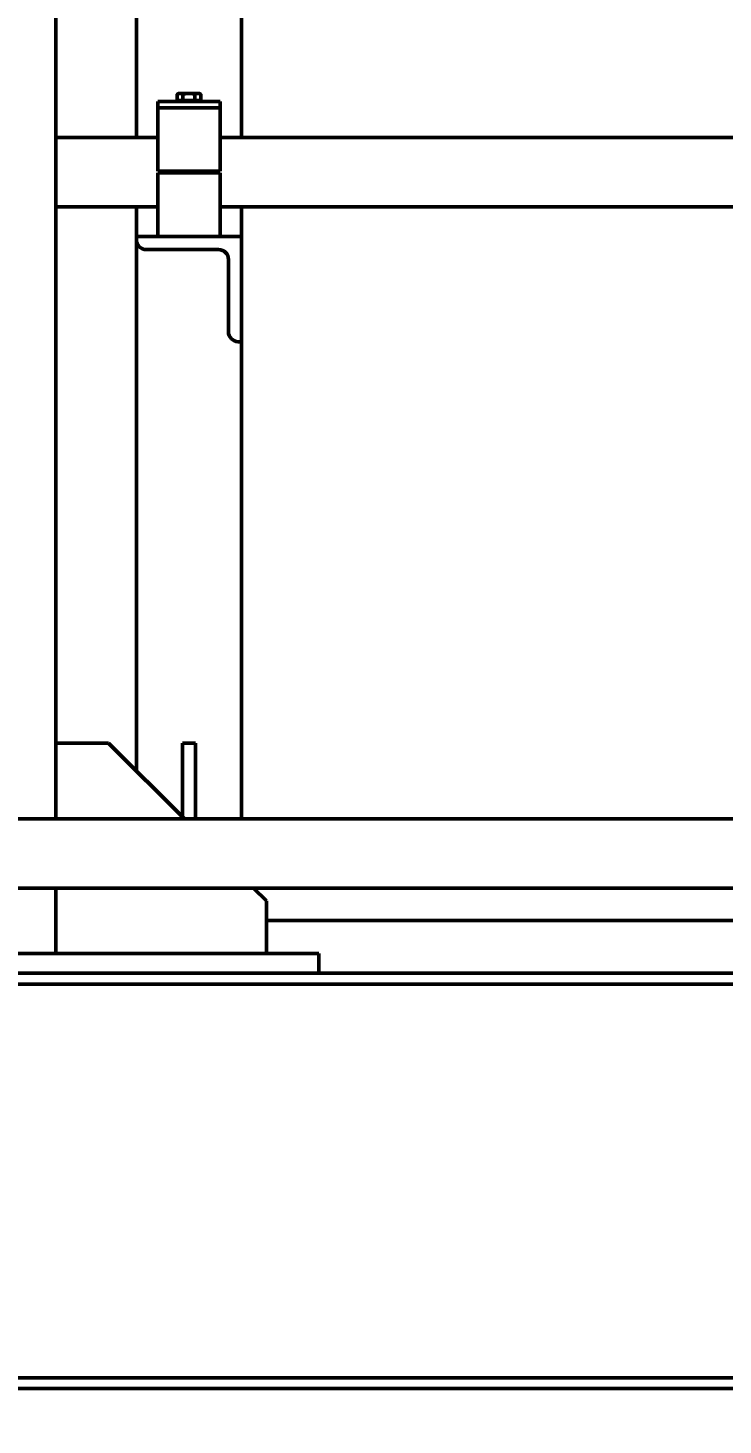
# Model space of a CAD drawing. Header units: inches. Extents: x 11 to 1621, y 11 to 1332.
# Drawn here: x 1039.42 to 1052.62, y 290.76 to 317.3 of the extents above; entities that cross this region are included whole.
import ezdxf

# ---------------------------------------------------------------- set-up
doc = ezdxf.new("R2010")
doc.units = ezdxf.units.IN
doc.header["$LTSCALE"] = 48
doc.header["$MEASUREMENT"] = 0
doc.linetypes.add('CHAIN', pattern=[0.7087, 0.4724, -0.0591, 0.1181, -0.0591])
doc.linetypes.add('DOUBLE_DASH_CHAIN', pattern=[1.2403, 0.6614, -0.0827, 0.1654, -0.0827, 0.1654, -0.0827])
for name, color, linetype, lineweight in [('Dimension (ANSI)', 7, 'Continuous', 25), ('Visible (ANSI)', 7, 'Continuous', 50), ('Work Plane (ANSI)', 7, 'DOUBLE_DASH_CHAIN', 25)]:
    doc.layers.add(name, color=color, linetype=linetype, lineweight=lineweight)
doc.styles.add('Dimension Text', font='tahoma.ttf')
doc.dimstyles.new('ELC FT', dxfattribs={"dimscale": 48, "dimtxt": 0.12, "dimasz": 0.098425, "dimexe": 0.05, "dimexo": 0.1, "dimgap": 0.031496, "dimtad": 1, "dimdec": 5, "dimzin": 3, "dimdsep": 46, "dimlunit": 4, "dimtxsty": 'Dimension Text', "dimcen": 0.09, "dimdle": 0.5, "dimclrd": 5, "dimclre": 5, "dimclrt": 256, "dimadec": 1, "dimazin": 3, "dimtfac": 0.833333, "dimtofl": 0, "dimtmove": 0, "dimatfit": 3, "dimfxl": 0, "dimfrac": 2, "dimtolj": 1, "dimtzin": 0, "dimlwd": 25, "dimlwe": 25, "dimarcsym": 0})

# ---------------------------------------------------------------- blocks, each defined once
blk = doc.blocks.new('*D32')
at = {"layer": 'Defpoints', "color": 0, "linetype": 'Continuous', "transparency": 16777216}
for p in [(1009.144, 460.889), (1167.944, 460.889), (1018.545, 291.451)]:
    blk.add_point(p, dxfattribs=at)
at = {"layer": 'Dimension (ANSI)', "color": 5, "linetype": 'Continuous', "lineweight": 25, "transparency": 16777216}
for p, q in [((1163.144, 460.889), (1006.744, 460.889)), ((1009.144, 296.176), (1009.144, 456.165)), ((1013.745, 291.451), (1006.744, 291.451))]:
    blk.add_line(p, q, dxfattribs=at)
at = {"layer": 'Dimension (ANSI)', "color": 5, "linetype": 'Continuous', "transparency": 16777216}
for points in [[(1008.356, 456.165), (1009.931, 456.165), (1009.144, 460.889)], [(1008.356, 296.176), (1009.931, 296.176), (1009.144, 291.451)]]:
    blk.add_solid(points, dxfattribs=at)
at = {"layer": 'Dimension (ANSI)', "linetype": 'Continuous', "lineweight": 25, "transparency": 16777216, "insert": (1003.996, 376.17), "char_height": 5.76, "attachment_point": 5, "rotation": 90, "style": 'Dimension Text'}
blk.add_mtext('\\A1;14\'-1 7/16"', dxfattribs=at)
blk = doc.blocks.new('*D35')
at = {"layer": 'Defpoints', "color": 0, "linetype": 'Continuous', "transparency": 16777216}
for p in [(1028.727, 299.341), (1104.227, 299.341), (1104.227, 267.624)]:
    blk.add_point(p, dxfattribs=at)
at = {"layer": 'Dimension (ANSI)', "color": 5, "linetype": 'Continuous', "lineweight": 25, "transparency": 16777216}
for p, q in [((1028.727, 294.541), (1028.727, 265.224)), ((1104.227, 294.541), (1104.227, 265.224)), ((1033.451, 267.624), (1099.503, 267.624))]:
    blk.add_line(p, q, dxfattribs=at)
at = {"layer": 'Dimension (ANSI)', "color": 5, "linetype": 'Continuous', "transparency": 16777216}
for points in [[(1033.451, 268.411), (1033.451, 266.836), (1028.727, 267.624)], [(1099.503, 268.411), (1099.503, 266.836), (1104.227, 267.624)]]:
    blk.add_solid(points, dxfattribs=at)
at = {"layer": 'Dimension (ANSI)', "linetype": 'Continuous', "lineweight": 25, "transparency": 16777216, "insert": (1066.477, 272.772), "char_height": 5.76, "attachment_point": 5, "style": 'Dimension Text'}
blk.add_mtext('\\A1;6\'-3 1/2"', dxfattribs=at)
blk = doc.blocks.new('*D51')
at = {"layer": 'Defpoints', "color": 0, "linetype": 'Continuous', "transparency": 16777216}
for p in [(1146.447, 546.451), (994.545, 291.451), (1018.545, 291.451)]:
    blk.add_point(p, dxfattribs=at)
at = {"layer": 'Dimension (ANSI)', "color": 5, "linetype": 'Continuous', "lineweight": 25, "transparency": 16777216}
for p, q in [((1141.647, 546.451), (992.145, 546.451)), ((994.545, 541.727), (994.545, 296.176)), ((1013.745, 291.451), (992.145, 291.451))]:
    blk.add_line(p, q, dxfattribs=at)
at = {"layer": 'Dimension (ANSI)', "color": 5, "linetype": 'Continuous', "transparency": 16777216}
for points in [[(993.758, 541.727), (995.333, 541.727), (994.545, 546.451)], [(993.758, 296.176), (995.333, 296.176), (994.545, 291.451)]]:
    blk.add_solid(points, dxfattribs=at)
at = {"layer": 'Dimension (ANSI)', "linetype": 'Continuous', "lineweight": 25, "transparency": 16777216, "insert": (990.034, 418.951), "char_height": 5.76, "attachment_point": 5, "rotation": 90, "style": 'Dimension Text'}
blk.add_mtext('\\A1;21\'-3"', dxfattribs=at)

msp = doc.modelspace()

# ---------------------------------------------------------------- linework, layer by layer
at = {"layer": 'Visible (ANSI)'}
for p, q in [((1039.946979, 302.273462), (1039.946979, 334.716101)), ((1041.476979, 315.222351), (1041.476979, 334.716101)), ((1043.476979, 315.222351), (1043.476979, 332.716101)), ((1042.19819, 315.901711), (1041.883229, 315.901711)), ((1041.883229, 315.901711), (1041.883229, 315.783601)), ((1042.19819, 315.901711), (1042.755769, 315.901711)), ((1042.280129, 316.059192), (1042.249676, 316.04161)), ((1042.249676, 315.921396), (1042.249676, 316.04161)), ((1042.249676, 315.921396), (1042.363328, 315.921396)), ((1042.306502, 316.059192), (1042.280129, 316.059192)), ((1042.301783, 315.921396), (1042.301783, 315.901711)), ((1042.476979, 316.059192), (1042.306502, 316.059192)), ((1042.363328, 315.921396), (1042.363328, 316.04161)), ((1042.363328, 315.921396), (1042.590631, 315.921396)), ((1042.647457, 316.059192), (1042.476979, 316.059192)), ((1042.590631, 315.921396), (1042.590631, 316.04161)), ((1042.590631, 315.921396), (1042.704283, 315.921396)), ((1042.67383, 316.059192), (1042.647457, 316.059192)), ((1042.652176, 315.921396), (1042.652176, 315.901711)), ((1042.67383, 316.059192), (1042.704283, 316.04161)), ((1042.704283, 315.921396), (1042.704283, 316.04161)), ((1043.070729, 315.901711), (1042.755769, 315.901711)), ((1043.070729, 315.901711), (1043.070729, 315.783601)), ((1041.883229, 314.578099), (1041.883229, 315.783601)), ((1042.19819, 315.783601), (1041.883229, 315.783601)), ((1042.19819, 315.783601), (1042.755769, 315.783601)), ((1043.070729, 315.783601), (1042.755769, 315.783601)), ((1043.070729, 315.783601), (1043.070729, 314.578099)), ((1039.946979, 315.222351), (1041.883229, 315.222351)), ((1043.070729, 315.222351), (1060.259562, 315.222351)), ((1041.883229, 314.578099), (1042.19819, 314.578099)), ((1042.19819, 314.546603), (1041.883229, 314.546603)), ((1041.883229, 313.341101), (1041.883229, 314.546603)), ((1042.755769, 314.578099), (1042.19819, 314.578099)), ((1042.755769, 314.546603), (1042.19819, 314.546603)), ((1042.358869, 314.578099), (1042.358869, 314.546603)), ((1042.59509, 314.578099), (1042.59509, 314.546603)), ((1042.755769, 314.578099), (1043.070729, 314.578099)), ((1043.070729, 314.546603), (1042.755769, 314.546603)), ((1043.070729, 314.546603), (1043.070729, 313.341101)), ((1039.946979, 313.902351), (1041.883229, 313.902351)), ((1041.476979, 313.341101), (1041.476979, 313.902351)), ((1043.070729, 313.902351), (1059.160894, 313.902351)), ((1043.476979, 313.341101), (1043.476979, 313.902351)), ((1043.476979, 313.341101), (1041.476979, 313.341101)), ((1041.476979, 313.341101), (1041.476979, 313.278401)), ((1041.476979, 303.186101), (1041.476979, 313.278401)), ((1043.476979, 311.341101), (1043.476979, 313.341101)), ((1041.664279, 313.091101), (1043.039479, 313.091101)), ((1043.226979, 312.903601), (1043.226979, 311.528401)), ((1043.414279, 311.341101), (1043.476979, 311.341101)), ((1043.476979, 302.273462), (1043.476979, 311.341101)), ((1039.946979, 303.716101), (1040.946979, 303.716101)), ((1040.946979, 303.716101), (1042.389619, 302.273462)), ((1042.601979, 303.716101), (1042.351979, 303.716101)), ((1042.351979, 303.716101), (1042.351979, 302.311101)), ((1042.601979, 303.716101), (1042.601979, 302.273462)), ((1037.571979, 302.273462), (1144.134479, 302.273462)), ((1037.571979, 300.958462), (1144.134479, 300.958462)), ((1039.946979, 299.716101), (1039.946979, 300.958462)), ((1043.704619, 300.958462), (1043.946979, 300.716101)), ((1043.946979, 300.716101), (1043.946979, 299.716101)), ((1043.946979, 300.341101), (1056.131979, 300.341101)), ((1044.946979, 299.716101), (1032.946979, 299.716101)), ((1044.946979, 299.341101), (1044.946979, 299.716101)), ((1102.256979, 299.341101), (1030.696979, 299.341101)), ((1044.946979, 299.341101), (1032.946979, 299.341101)), ((1102.256979, 299.136101), (1030.696979, 299.136101)), ((1061.851979, 291.656101), (1030.696979, 291.656101)), ((1061.851979, 291.451101), (1030.696979, 291.451101))]:
    msp.add_line(p, q, dxfattribs=at)
for centre, radius, start, end in [((1041.664279, 313.278401), 0.1873, 180, 270), ((1043.039479, 312.903601), 0.1875, 0, 90), ((1043.414279, 311.528401), 0.1873, 180, 270)]:
    msp.add_arc(centre, radius, start, end, dxfattribs=at)
for points, weights in [([(1042.249676, 316.04161), (1042.280129, 316.059192), (1042.306502, 316.059192)], [1.65166604984, 1.77942286341, 1.77942286341]), ([(1042.306502, 316.059192), (1042.332875, 316.059192), (1042.363328, 316.04161)], [1.77942286341, 1.77942286341, 1.65166604984]), ([(1042.363328, 316.04161), (1042.424234, 316.059192), (1042.476979, 316.059192)], [1.65166604984, 1.77942286341, 1.77942286341]), ([(1042.476979, 316.059192), (1042.529725, 316.059192), (1042.590631, 316.04161)], [1.77942286341, 1.77942286341, 1.65166604984]), ([(1042.590631, 316.04161), (1042.621084, 316.059192), (1042.647457, 316.059192)], [1.65166604984, 1.77942286341, 1.77942286341]), ([(1042.647457, 316.059192), (1042.67383, 316.059192), (1042.704283, 316.04161)], [1.77942286341, 1.77942286341, 1.65166604984])]:
    msp.add_rational_spline(points, weights, degree=2, dxfattribs=at)
at = {"layer": 'Work Plane (ANSI)', "linetype": 'CHAIN', "ltscale": 0.952448}
msp.add_line((1018.545281, 291.451101), (1479.309314, 291.451101), dxfattribs=at)

# ---------------------------------------------------------------- dimensions: what is measured, and where the dimension line sits
at = {"layer": 'Dimension (ANSI)', "color": 5, "linetype": 'Continuous', "lineweight": 25, "true_color": 0x0000ff}
for base, p1, p2, angle, picture, middle in [((994.545281, 291.451101), (1146.446979, 546.451101), (1018.545281, 291.451101), 270, '*D51', (994.545281, 418.951101)), ((1009.143755, 460.889261), (1018.545281, 291.451101), (1167.944479, 460.889261), 270, '*D32', (1009.143755, 376.170181)), ((1104.226979, 267.623765), (1028.726979, 299.341101), (1104.226979, 299.341101), 180, '*D35', (1066.476979, 267.623765))]:
    dim = msp.add_linear_dim(base=base, p1=p1, p2=p2, angle=angle, dimstyle='ELC FT', override={"dimgap": 0.031496, "dimdec": 5, "dimlfac": 1, "dimtol": 0, "dimlim": 0, "dimtp": 0, "dimtm": 0, "dimtdec": 2, "dimatfit": 1}, dxfattribs=at)
    dim.commit()
    dim.dimension.update_dxf_attribs({"geometry": picture, "text_midpoint": middle, "dimtype": 160})

doc.saveas('drawing.dxf')
